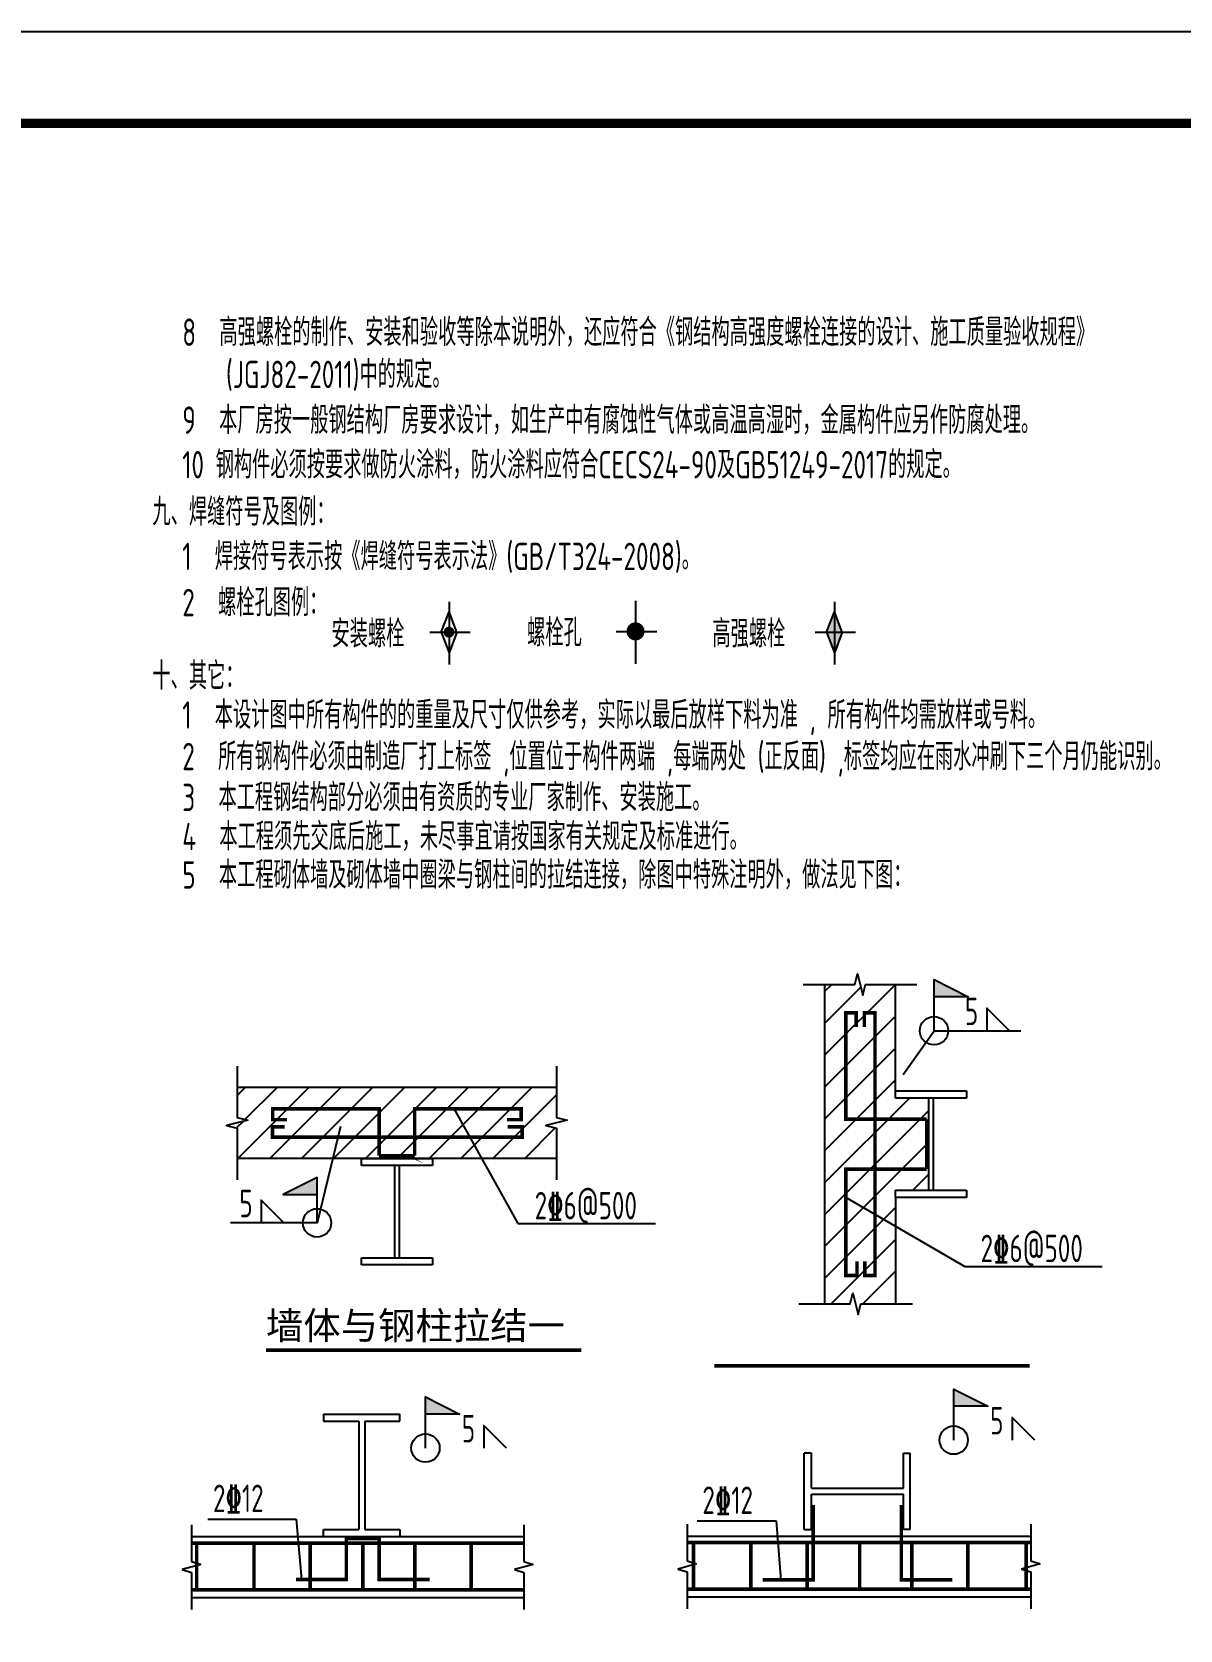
# Model space of a CAD drawing. Extents: x 8844666 to 9156203, y 1662182 to 2655606.
# Drawn here: x 8960084 to 8978935, y 2593679 to 2619906 of the extents above; entities that cross this region are included whole.
import ezdxf
from ezdxf.enums import TextEntityAlignment as Align

# ---------------------------------------------------------------- set-up
doc = ezdxf.new("R2010")
doc.units = 0
doc.header["$LTSCALE"] = 1000
doc.header["$MEASUREMENT"] = 0
doc.layers.get('0').update_dxf_attribs({"linetype": 'CONTINUOUS'})
for name, color, linetype in [('DIM_SYMB', 3, 'CONTINUOUS'), ('gj', 1, 'CONTINUOUS'), ('JZSM', 3, 'CONTINUOUS'), ('PUB_TEXT', 7, 'CONTINUOUS'), ('PUB_TITLE', 4, 'CONTINUOUS'), ('S', 2, 'CONTINUOUS'), ('SYMB', 7, 'CONTINUOUS')]:
    doc.layers.add(name, color=color, linetype=linetype)
doc.styles.add('-黑体', font='')
doc.styles.add('TSSD_REIN', font='atssdeng.shx', dxfattribs={"width": 0.7, "bigfont": 'atssdchn.shx'})
doc.styles.get('-黑体').set_extended_font_data('SimSun')

msp = doc.modelspace()

# ---------------------------------------------------------------- hatches: boundary and pattern name
at = {"layer": 'JZSM'}
h = msp.add_hatch(color=256, dxfattribs=at)
h.paths.add_polyline_path([(8973259.5, 2610390.4), (8973259.5, 2610054.9), (8973388.5, 2610054.9)])
h.paths.add_polyline_path([(8973259.5, 2610390.4), (8973130.4, 2610054.9), (8973259.5, 2610054.9)])
h.paths.add_polyline_path([(8973259.5, 2610054.9), (8973130.4, 2610054.9), (8973259.5, 2609719.4)])
h.paths.add_polyline_path([(8973388.5, 2610054.9), (8973259.5, 2610054.9), (8973259.5, 2609719.4)])
at = {"layer": 'S'}
h = msp.add_hatch(dxfattribs=at)
h.set_pattern_fill('ANSI31', color=256, scale=116.5164, style=0)
h.set_pattern_definition([(45, (8924392.6, 2591027.43), (-261.5868, 261.5868), [])])
h.paths.add_polyline_path([(8974263.9, 2604275.2), (8973768.7, 2604275.2), (8973725.1, 2604100.3), (8973681.3, 2604275.2), (8973098.7, 2604275.2), (8973098.7, 2599031.9), (8973593.9, 2599031.9), (8973637.5, 2599206.7), (8973681.3, 2599031.9), (8974263.9, 2599031.9), (8974263.9, 2600779.7), (8974263.9, 2600896.2), (8974811.5, 2600896.2), (8974811.5, 2602410.9), (8974263.9, 2602410.9), (8974263.9, 2602527.4)])
h = msp.add_hatch(dxfattribs=at)
h.set_pattern_fill('ANSI31', color=256, scale=116.5164, style=0)
h.set_pattern_definition([(45, (8909269.46, 2584367.63), (-261.5868, 261.5868), [])])
h.paths.add_polyline_path([(8963454.4, 2602584.4), (8963454.4, 2602089.2), (8963629.2, 2602045.6), (8963454.4, 2602001.8), (8963454.4, 2601419.2), (8968697.6, 2601419.2), (8968697.6, 2601914.4), (8968522.8, 2601958), (8968697.6, 2602001.8), (8968697.6, 2602584.4)])

# ---------------------------------------------------------------- linework, layer by layer
at = {"linetype": 'Continuous'}
for p, q in [((8962970.4, 2595500), (8964421.3, 2595500)), ((8971005.6, 2595469.4), (8972303.4, 2595469.4))]:
    msp.add_line(p, q, dxfattribs=at)
for p, q in [((8964421.3, 2595500), (8964508, 2594510.4)), ((8972303.4, 2595469.4), (8972380.5, 2594500.1))]:
    msp.add_line(p, q)
at = {"layer": 'DIM_SYMB', "const_width": 59.2}
for points in [[(8963927.7, 2598270.3), (8969102.7, 2598270.3)], [(8971290.3, 2598013.9), (8976465.3, 2598013.9)]]:
    msp.add_lwpolyline(points, dxfattribs=at)
at = {"layer": 'gj'}
for points, const_width in [([(8974773, 2602062.5), (8973448.3, 2602062.5), (8973448.3, 2603810.2), (8973615.8, 2603810.2), (8973615.8, 2603576.7)], 58.3), ([(8973760.3, 2599730.4), (8973760.3, 2599496.9), (8973926.5, 2599496.9), (8973926.5, 2603810.2), (8973751.1, 2603810.2), (8973751.1, 2603576.7)], 58.3), ([(8965783.6, 2601465.3), (8965783.6, 2602234.9), (8964035.9, 2602234.9), (8964035.9, 2602056.3), (8964269.4, 2602056.3)], 58.3), ([(8966368.4, 2601465.3), (8966368.4, 2602234.9), (8968116.2, 2602234.9), (8968116.2, 2602056.3), (8967882.6, 2602056.3)], 58.3), ([(8974773, 2602062.5), (8974773, 2601244.6)], 52.5), ([(8964235.4, 2601937.9), (8964032.2, 2601937.9), (8964032.2, 2601768.8), (8968131.6, 2601768.8), (8968131.6, 2601937.7), (8967894.5, 2601937.7)], 58.3), ([(8965783.6, 2601465.3), (8966368.4, 2601465.3)], 52.5), ([(8974773, 2601244.6), (8973448.3, 2601244.6), (8973448.3, 2599496.9), (8973631.2, 2599496.9), (8973631.2, 2599730.4)], 58.3), ([(8972912.4, 2595733.3), (8972912.4, 2594501.6), (8972083.4, 2594501.6)], 58.3), ([(8975195.7, 2594501.6), (8974359.1, 2594501.6), (8974359.1, 2595733.3)], 58.3), ([(8966612.3, 2594510.4), (8965783.8, 2594510.4), (8965783.8, 2595182.3), (8965245.6, 2595182.3), (8965245.6, 2594510.4), (8964417.6, 2594510.4)], 58.3), ([(8962703.8, 2595105.7), (8968162.7, 2595105.7)], 58.3), ([(8962788.5, 2595105.7), (8962788.5, 2594339.9)], 58.3), ([(8963731, 2595105.7), (8963731, 2594339.9)], 58.3), ([(8964653.5, 2595105.7), (8964653.5, 2594339.9)], 58.3), ([(8965516.8, 2595105.7), (8965516.8, 2594339.9)], 58.3), ([(8966371.8, 2595105.7), (8966371.8, 2594339.9)], 58.3), ([(8967294.3, 2595105.7), (8967294.3, 2594339.9)], 58.3), ([(8970861.8, 2595115), (8976486.9, 2595115)], 58.3), ([(8970946.4, 2595115), (8970946.4, 2594349.2)], 58.3), ([(8971888.9, 2595115), (8971888.9, 2594349.2)], 58.3), ([(8972811.4, 2595115), (8972811.4, 2594349.2)], 58.3), ([(8973674.7, 2595115), (8973674.7, 2594349.2)], 58.3), ([(8974529.7, 2595115), (8974529.7, 2594349.2)], 58.3), ([(8975452.2, 2595115), (8975452.2, 2594349.2)], 58.3), ([(8976408.9, 2595115), (8976408.9, 2594349.2)], 58.3), ([(8962703.8, 2594339.9), (8968162.7, 2594339.9)], 58.3), ([(8970861.8, 2594349.2), (8976486.9, 2594349.2)], 58.3)]:
    msp.add_lwpolyline(points, dxfattribs=dict(at, const_width=const_width))
at = {"layer": 'JZSM'}
for p, q in [((8966803.6, 2610054.9), (8966932.7, 2610390.4)), ((8966932.7, 2610554.7), (8966932.7, 2609524.8)), ((8967061.7, 2610054.9), (8966932.7, 2610390.4)), ((8969994, 2610568.2), (8969994, 2609538.4)), ((8973130.4, 2610054.9), (8973259.5, 2610390.4)), ((8973259.5, 2610554.7), (8973259.5, 2609524.8)), ((8973388.5, 2610054.9), (8973259.5, 2610390.4)), ((8966614.4, 2610054.9), (8967281.2, 2610054.9)), ((8966803.6, 2610054.9), (8966932.7, 2609719.4)), ((8967061.7, 2610054.9), (8966932.7, 2609719.4)), ((8969675.7, 2610068.4), (8970342.5, 2610068.4)), ((8972941.2, 2610054.9), (8973608, 2610054.9)), ((8973130.4, 2610054.9), (8973259.5, 2609719.4)), ((8973388.5, 2610054.9), (8973259.5, 2609719.4)), ((8977657.2, 2599640.3), (8975408.3, 2599640.3))]:
    msp.add_line(p, q, dxfattribs=at)
for points, const_width in [([(8966888.2, 2610054.9, 1), (8966977.2, 2610054.9, 1)], 89.1), ([(8969919.8, 2610068.4, 1), (8970068.2, 2610068.4, 1)], 148.4)]:
    msp.add_lwpolyline(points, format="xyb", close=True, dxfattribs=dict(at, const_width=const_width))
at = {"layer": 'PUB_TITLE'}
msp.add_lwpolyline([(8903902.8, 2556906.3), (8993002.8, 2556906.3), (8993002.8, 2619906.3), (8903902.8, 2619906.3)], close=True, dxfattribs=at)
at = {"layer": 'PUB_TITLE', "const_width": 150}
msp.add_lwpolyline([(8907652.8, 2558406.3), (8991502.8, 2558406.3), (8991502.8, 2618406.3), (8907652.8, 2618406.3)], close=True, dxfattribs=at)
at = {"layer": 'S'}
for p, q in [((8973098.7, 2604275.2), (8973098.7, 2599031.9)), ((8974263.9, 2602527.4), (8974263.9, 2604275.2)), ((8968697.6, 2602584.4), (8963454.4, 2602584.4)), ((8974263.9, 2602410.9), (8974263.9, 2602527.4)), ((8974263.9, 2602527.4), (8975429.1, 2602527.4)), ((8975429.1, 2602527.4), (8975429.1, 2602410.9)), ((8975429.1, 2602410.9), (8974263.9, 2602410.9)), ((8974811.5, 2600896.2), (8974811.5, 2602410.9)), ((8974881.4, 2602410.9), (8974881.4, 2600896.2)), ((8968697.6, 2601419.2), (8963454.4, 2601419.2)), ((8965493.4, 2601302.7), (8965493.4, 2601419.2)), ((8965493.4, 2601419.2), (8966658.6, 2601419.2)), ((8966658.6, 2601302.7), (8965493.4, 2601302.7)), ((8966041.1, 2599788), (8966041.1, 2601302.7)), ((8966111, 2601302.7), (8966111, 2599788)), ((8966658.6, 2601419.2), (8966658.6, 2601302.7)), ((8974263.9, 2600779.7), (8974263.9, 2600896.2)), ((8974263.9, 2600896.2), (8975429.1, 2600896.2)), ((8974263.9, 2600779.7), (8974263.9, 2599031.9)), ((8975429.1, 2600779.7), (8974263.9, 2600779.7)), ((8975429.1, 2600896.2), (8975429.1, 2600779.7)), ((8965493.4, 2599671.5), (8965493.4, 2599788)), ((8965493.4, 2599788), (8966658.6, 2599788)), ((8966658.6, 2599671.5), (8965493.4, 2599671.5)), ((8966658.6, 2599788), (8966658.6, 2599671.5))]:
    msp.add_line(p, q, dxfattribs=at)
at = {"layer": 'SYMB'}
for p, q in [((8967012.1, 2602237.9), (8968062.2, 2600352.3)), ((8975408.3, 2599640.3), (8973448.3, 2600776.8)), ((8968062.2, 2600352.3), (8970321.1, 2600352.3)), ((8964872, 2597221.7), (8964872, 2597105.1)), ((8964872, 2597221.7), (8966122, 2597221.7)), ((8964872, 2597105.1), (8965449.1, 2597105.1)), ((8965449.1, 2597105.1), (8965449.1, 2595330.1)), ((8965548.1, 2597105.1), (8966122, 2597105.1)), ((8965548.1, 2597105.1), (8965548.1, 2595330.1)), ((8966122, 2597105.1), (8966122, 2597221.7)), ((8972765.5, 2595329.5), (8972765.5, 2596579.5)), ((8972882.2, 2596579.5), (8972765.5, 2596579.5)), ((8972882.2, 2596005.6), (8972882.2, 2596579.5)), ((8974396.8, 2596005.6), (8974396.8, 2596579.5)), ((8974396.8, 2596579.5), (8974506.2, 2596579.5)), ((8974506.2, 2595329.5), (8974506.2, 2596579.5)), ((8972882.2, 2596005.6), (8974396.8, 2596005.6)), ((8972882.2, 2595329.5), (8972882.2, 2595906.6)), ((8972882.2, 2595906.6), (8974396.8, 2595906.6)), ((8974396.8, 2595329.5), (8974396.8, 2595906.6)), ((8970842.6, 2595417.1), (8970842.6, 2594813)), ((8976486.9, 2595417.1), (8976486.9, 2594813)), ((8962703.8, 2595407.8), (8962703.8, 2594803.7)), ((8962703.8, 2595213.4), (8968162.7, 2595213.4)), ((8964872, 2595213.4), (8964872, 2595330.1)), ((8964872, 2595330.1), (8965449.1, 2595330.1)), ((8965548.1, 2595330.1), (8966122, 2595330.1)), ((8966122, 2595330.1), (8966122, 2595213.4)), ((8968162.7, 2595407.8), (8968162.7, 2594803.7)), ((8970842.6, 2595222.7), (8976486.9, 2595222.7)), ((8972765.5, 2595329.5), (8972882.2, 2595329.5)), ((8974506.2, 2595329.5), (8974396.8, 2595329.5)), ((8962856.6, 2594755.1), (8962551.1, 2594671.7)), ((8962551.1, 2594671.7), (8962703.8, 2594623.1)), ((8962703.8, 2594803.7), (8962856.6, 2594755.1)), ((8968315.4, 2594755.1), (8968009.9, 2594671.7)), ((8968009.9, 2594671.7), (8968162.7, 2594623.1)), ((8968162.7, 2594803.7), (8968315.4, 2594755.1)), ((8970995.4, 2594764.3), (8970689.8, 2594681)), ((8970689.8, 2594681), (8970842.6, 2594632.4)), ((8970842.6, 2594813), (8970995.4, 2594764.3)), ((8970842.6, 2594632.4), (8970842.6, 2594028.2)), ((8976639.7, 2594764.3), (8976334.1, 2594681)), ((8976334.1, 2594681), (8976486.9, 2594632.4)), ((8976486.9, 2594813), (8976639.7, 2594764.3)), ((8976486.9, 2594632.4), (8976486.9, 2594028.2)), ((8962703.8, 2594623.1), (8962703.8, 2594018.9)), ((8968162.7, 2594623.1), (8968162.7, 2594018.9)), ((8962703.8, 2594213.4), (8968162.7, 2594213.4)), ((8970842.6, 2594222.7), (8976486.9, 2594222.7))]:
    msp.add_line(p, q, dxfattribs=at)
for points in [[(8972749.2, 2604275.2), (8973593.9, 2604275.2), (8973637.5, 2604450), (8973725.1, 2604100.3), (8973768.7, 2604275.2), (8974613.5, 2604275.2)], [(8974895.8, 2603514.6), (8974895.8, 2604353.2), (8975455.1, 2604073.6), (8974895.8, 2604073.6)], [(8974895.8, 2603514.6), (8974895.8, 2604353.2), (8975455.1, 2604073.6), (8974895.8, 2604073.6)], [(8976133.7, 2603514.6), (8975760.8, 2603887.4), (8975760.8, 2603514.6)], [(8976133.7, 2603514.6), (8975760.8, 2603887.4), (8975760.8, 2603514.6)], [(8974387.4, 2602794.5), (8974895.8, 2603514.6), (8976320.1, 2603514.6)], [(8963454.4, 2602934), (8963454.4, 2602089.2), (8963629.2, 2602045.6), (8963279.6, 2601958), (8963454.4, 2601914.4), (8963454.4, 2601069.7)], [(8968697.6, 2602934), (8968697.6, 2602089.2), (8968872.4, 2602045.6), (8968522.8, 2601958), (8968697.6, 2601914.4), (8968697.6, 2601069.7)], [(8965152, 2601942.1), (8964766, 2600361.6), (8963341.7, 2600361.6)], [(8964766, 2600361.6), (8964766, 2601107.3), (8964206.7, 2600827.7), (8964766, 2600827.7)], [(8964766, 2600361.6), (8964766, 2601107.3), (8964206.7, 2600827.7), (8964766, 2600827.7)], [(8964221, 2600361.6), (8963848.2, 2600734.5), (8963848.2, 2600361.6)], [(8964221, 2600361.6), (8963848.2, 2600734.5), (8963848.2, 2600361.6)], [(8972676.4, 2599031.9), (8973521.1, 2599031.9), (8973564.7, 2599206.7), (8973652.3, 2598857.1), (8973695.9, 2599031.9), (8974540.6, 2599031.9)], [(8975219.4, 2596796.2), (8975219.4, 2597634.9), (8975778.7, 2597355.2), (8975219.4, 2597355.2)], [(8975219.4, 2596796.2), (8975219.4, 2597634.9), (8975778.7, 2597355.2), (8975219.4, 2597355.2)], [(8966545.5, 2596665.5), (8966545.5, 2597504.1), (8967104.8, 2597224.5), (8966545.5, 2597224.5)], [(8966545.5, 2596665.5), (8966545.5, 2597504.1), (8967104.8, 2597224.5), (8966545.5, 2597224.5)], [(8967874.6, 2596665.5), (8967501.8, 2597038.4), (8967501.8, 2596665.5)], [(8967874.6, 2596665.5), (8967501.8, 2597038.4), (8967501.8, 2596665.5)], [(8976548.5, 2596796.2), (8976175.7, 2597169.1), (8976175.7, 2596796.2)], [(8976548.5, 2596796.2), (8976175.7, 2597169.1), (8976175.7, 2596796.2)]]:
    msp.add_lwpolyline(points, dxfattribs=at)
for points in [[(8974811.5, 2602062.5, 0, 77.7, 0), (8974694.7, 2602264.1, 0, 0, 0), (8974387.4, 2602794.5, 0, 0, 0), (8974895.8, 2603514.6, 0, 0, 0), (8976320.1, 2603514.6, 0, 0, 0)], [(8966368.4, 2601419.2, 0, 77.7, 0), (8966149.3, 2601498.5, 0, 0, 0), (8965152, 2601942.1, 0, 0, 0), (8964766, 2600361.6, 0, 0, 0), (8963341.7, 2600361.6, 0, 0, 0)], [(8974378.1, 2595344.1, 0, 77.7, 0), (8974494.9, 2595545.7, 0, 0, 0), (8975219.4, 2596796.2, 0, 0, 0), (8976734.9, 2596796.2, 0, 0, 0)], [(8965704.2, 2595213.4, 0, 77.7, 0), (8965821, 2595415, 0, 0, 0), (8966545.5, 2596665.5, 0, 0, 0), (8968061, 2596665.5, 0, 0, 0)]]:
    msp.add_lwpolyline(points, format="xyseb", dxfattribs=at)
for centre in [(8974895.8, 2603514.6), (8974895.8, 2603514.6), (8964766, 2600361.6), (8964766, 2600361.6), (8975219.4, 2596796.2), (8975219.4, 2596796.2), (8966545.5, 2596665.5), (8966545.5, 2596665.5)]:
    msp.add_circle(centre, 233, dxfattribs=at)
for points in [[(8974895.8, 2604353.2), (8975455.1, 2604073.6), (8974895.8, 2604073.6)], [(8974895.8, 2604353.2), (8975455.1, 2604073.6), (8974895.8, 2604073.6)], [(8964766, 2601107.3), (8964206.7, 2600827.7), (8964766, 2600827.7)], [(8964766, 2601107.3), (8964206.7, 2600827.7), (8964766, 2600827.7)], [(8975219.4, 2597634.9), (8975778.7, 2597355.2), (8975219.4, 2597355.2)], [(8975219.4, 2597634.9), (8975778.7, 2597355.2), (8975219.4, 2597355.2)], [(8966545.5, 2597504.1), (8967104.8, 2597224.5), (8966545.5, 2597224.5)], [(8966545.5, 2597504.1), (8967104.8, 2597224.5), (8966545.5, 2597224.5)]]:
    msp.add_solid(points, dxfattribs=at)

# ---------------------------------------------------------------- texts
at = {"layer": 'JZSM', "style": 'TSSD_REIN', "width": 0.7}
for s, p in [('8  高强螺栓的制作、安装和验收等除本说明外，还应符合《钢结构高强度螺栓连接的设计、施工质量验收规程》', (8962552.7, 2614753.2)), ('(JGJ82-2011)中的规定。', (8963270, 2614060.7)), ('9  本厂房按一般钢结构厂房要求设计，如生产中有腐蚀性气体或高温高湿时，金属构件应另作防腐处理。', (8962552.7, 2613310.8)), ('10 钢构件必须按要求做防火涂料，防火涂料应符合CECS24-90及GB51249-2017的规定。', (8962552.7, 2612579.1)), ('九、焊缝符号及图例：', (8962062, 2611805)), ('1  焊接符号表示按《焊缝符号表示法》(GB/T324-2008)。', (8962552.7, 2611074.4)), ('2  螺栓孔图例：', (8962552.7, 2610317.8)), ('安装螺栓', (8965002.9, 2609804.8)), ('螺栓孔', (8968214, 2609823.5)), ('高强螺栓', (8971256.6, 2609804.8)), ('十、其它：', (8962062, 2609112.9)), ('1  本设计图中所有构件的的重量及尺寸仅供参考，实际以最后放样下料为准 , 所有构件均需放样或号料。', (8962552.7, 2608471.5)), ('2  所有钢构件必须由制造厂打上标签 ,位置位于构件两端 ,每端两处 (正反面) ,标签均应在雨水冲刷下三个月仍能识别。', (8962552.7, 2607790.3)), ('3  本工程钢结构部分必须由有资质的专业厂家制作、安装施工。', (8962552.7, 2607119.2)), ('4  本工程须先交底后施工，未尽事宜请按国家有关规定及标准进行。', (8962552.7, 2606477.4)), ('5  本工程砌体墙及砌体墙中圈梁与钢柱间的拉结连接，除图中特殊注明外，做法见下图：', (8962552.7, 2605846.5)), ('2%%13212', (8963056.8, 2595615.6)), ('2%%13212', (8971092, 2595585.1))]:
    msp.add_text(s, height=450, dxfattribs=at).set_placement(p)
for p in [(8975621, 2603607.8), (8963708.4, 2600454.8), (8976035.8, 2596889.4), (8967361.9, 2596758.7)]:
    msp.add_text('5', height=450, dxfattribs=at).set_placement(p, align=Align.RIGHT)
for p in [(8969178.2, 2600647.3), (8976499.3, 2599944.6)]:
    msp.add_text('2%%1326@500', height=450, dxfattribs=at).set_placement(p, align=Align.MIDDLE)
at = {"layer": 'PUB_TEXT', "style": '-黑体'}
msp.add_text('墙体与钢柱拉结一', height=449.7, dxfattribs=at).set_placement((8963927.7, 2598451.2))

doc.saveas('drawing.dxf')
